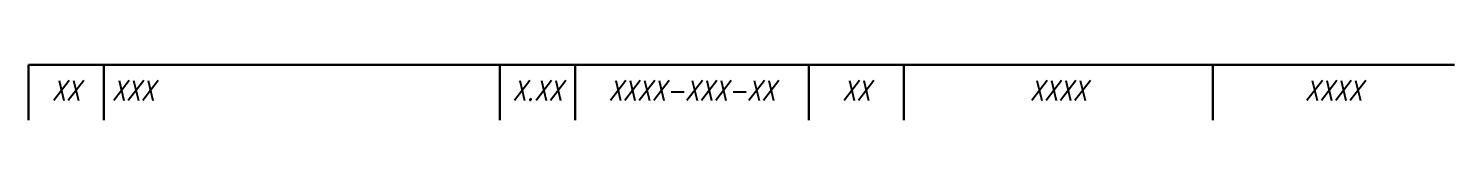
# Model space of a CAD drawing. Header units: millimetres. Extents: x -180 to 0, y 0 to 7.
import ezdxf
from ezdxf.enums import TextEntityAlignment as Align

# ---------------------------------------------------------------- set-up
doc = ezdxf.new("R2010")
doc.units = ezdxf.units.MM
doc.header["$LTSCALE"] = 0.5
doc.layers.add('111-NAPISY', color=111, linetype='Continuous', lineweight=18)
doc.layers.add('41-GRUBA CIĄGŁA', color=41, linetype='Continuous', lineweight=50)
doc.styles.get("Standard").update_dxf_attribs({"font": 'simplex.shx', "width": 0.85, "oblique": 15})

msp = doc.modelspace()

# ---------------------------------------------------------------- linework, layer by layer
at = {"layer": '41-GRUBA CIĄGŁA'}
for p, q in [((-180, 7), (0, 7)), ((-180, 0), (-180, 7)), ((-170.5, 0), (-170.5, 7)), ((-120.5, 0), (-120.5, 7)), ((-111, 0), (-111, 7)), ((-81.5, 0), (-81.5, 7)), ((-69.5, 0), (-69.5, 7)), ((-30.5, 0), (-30.5, 7))]:
    msp.add_line(p, q, dxfattribs=at)

# ---------------------------------------------------------------- texts
at = {"layer": '111-NAPISY', "oblique": 15, "width": 0.85}
for tag, p in [('XX', (-175.25, 2.5)), ('X.XX', (-115.75, 2.5)), ('XXXX-XXX-XX', (-96.25, 2.5)), ('XX', (-75.5, 2.5)), ('XXXX', (-50, 2.5)), ('XXXX', (-15.25, 2.5))]:
    msp.add_attdef(tag, text='', height=2.5, dxfattribs=at).set_placement(p, align=Align.CENTER)
msp.add_attdef('XXX', (-169.5, 2.5), '', height=2.5, dxfattribs=at)

doc.saveas('drawing.dxf')
